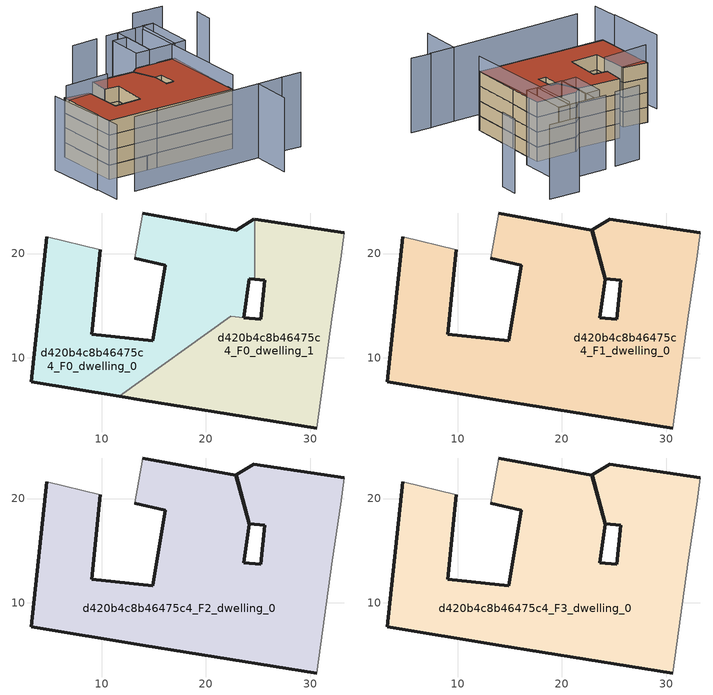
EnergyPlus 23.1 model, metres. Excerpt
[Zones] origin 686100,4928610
d420b4c8b46475c4_F0_dwelling_0
 floor ground (EU_floor_Construction): 23.61,13.87 24.14,17.59 24.66,17.53 24.66,23.29 24.59,23.3 22.9,22.25 13.96,23.89 13.19,19.57 16.08,18.87 14.88,11.62 9.07,12.29 9.89,20.38 4.76,21.63 3.23,7.7 11.68,6.32 22.37,13.98 z0
 wall outside (EU_wall_Construction): 11.68,6.32 3.23,7.7 4.76,21.63 / 9.89,20.38 9.07,12.29 14.88,11.62 16.08,18.87 13.19,19.57 / 13.96,23.89 22.9,22.25 24.59,23.3 / 24.66,17.53 24.14,17.59 23.61,13.87 z0:3; 22.37,13.98,3 22.36,13.98,0 22.36,13.98,3
 wall adiabatic (EU_wall_Construction): 4.76,21.63 9.89,20.38 / 13.19,19.57 13.96,23.89 / 24.59,23.3 24.66,23.29 z0:3
 wall to d420b4c8b46475c4_F0_dwelling_1 (EU_wall_Construction): 24.66,23.29 24.66,17.53 / 23.61,13.87 22.37,13.98 / 22.36,13.98 11.68,6.32 z0:3
 roof outside (EU_roof_Construction): 22.92,22.26 24.17,17.58 24.14,17.59 23.61,13.87 24.13,17.52 22.87,22.25 22.9,22.25 z3
d420b4c8b46475c4_F0_dwelling_1
 floor ground (EU_floor_Construction): 30.63,3.28 32.13,14.06 32.94,19.45 33.28,22.01 24.66,23.29 24.66,17.53 25.63,17.44 25.27,13.72 22.36,13.97 11.68,6.32 13.94,5.96 z0
 wall outside (EU_wall_Construction): 24.66,23.29 33.28,22.01 / 30.63,3.28 13.94,5.96 11.68,6.32 / 23.61,13.87 25.27,13.72 25.63,17.44 24.66,17.53 z0:3; 22.37,13.98,3 22.36,13.97,0 22.37,13.98,0
 wall adiabatic (EU_wall_Construction): 33.28,22.01 32.94,19.45 32.13,14.06 30.63,3.28 z0:3
d420b4c8b46475c4_F1_dwelling_0
 floor to d420b4c8b46475c4_F0_dwelling_0 (EU_floor_Construction): 23.61,13.87 24.13,17.52 22.87,22.25 13.96,23.89 13.19,19.57 16.08,18.87 14.88,11.62 9.07,12.29 9.89,20.38 4.76,21.63 3.23,7.7 11.68,6.32 22.37,13.98 z3; 24.66,17.53 24.66,23.29 24.59,23.3 22.92,22.26 24.17,17.58 z3
 floor to d420b4c8b46475c4_F0_dwelling_1 (EU_floor_Construction): 30.63,3.28 32.13,14.06 32.94,19.45 33.28,22.01 24.66,23.29 24.66,17.53 25.63,17.44 25.27,13.72 22.36,13.97 11.68,6.32 13.94,5.96 z3
 wall outside (EU_wall_Construction): 30.63,3.28 13.94,5.96 3.23,7.7 4.76,21.63 / 9.89,20.38 9.07,12.29 14.88,11.62 16.08,18.87 13.19,19.57 / 13.96,23.89 22.87,22.25 24.13,17.52 23.61,13.87 25.27,13.72 25.63,17.44 24.17,17.58 22.92,22.26 24.59,23.3 33.28,22.01 z3:6
 wall adiabatic (EU_wall_Construction): 4.76,21.63 9.89,20.38 / 13.19,19.57 13.96,23.89 / 33.28,22.01 32.94,19.45 32.13,14.06 30.63,3.28 z3:6
d420b4c8b46475c4_F2_dwelling_0
 floor to d420b4c8b46475c4_F1_dwelling_0 (EU_floor_Construction): 30.63,3.28 32.13,14.06 32.94,19.45 33.28,22.01 24.59,23.3 22.92,22.26 24.17,17.58 25.63,17.44 25.27,13.72 23.61,13.87 24.13,17.52 22.87,22.25 13.96,23.89 13.19,19.57 16.08,18.87 14.88,11.62 9.07,12.29 9.89,20.38 4.76,21.63 3.23,7.7 13.94,5.96 z6
 wall outside (EU_wall_Construction): 30.63,3.28 13.94,5.96 3.23,7.7 4.76,21.63 / 9.89,20.38 9.07,12.29 14.88,11.62 16.08,18.87 13.19,19.57 / 13.96,23.89 22.87,22.25 24.13,17.52 23.61,13.87 25.27,13.72 25.63,17.44 24.17,17.58 22.92,22.26 24.59,23.3 33.28,22.01 z6:9
 wall adiabatic (EU_wall_Construction): 4.76,21.63 9.89,20.38 / 13.19,19.57 13.96,23.89 / 33.28,22.01 32.94,19.45 32.13,14.06 30.63,3.28 z6:9
d420b4c8b46475c4_F3_dwelling_0
 floor to d420b4c8b46475c4_F2_dwelling_0 (EU_floor_Construction): 30.63,3.28 32.13,14.06 32.94,19.45 33.28,22.01 24.59,23.3 22.92,22.26 24.17,17.58 25.63,17.44 25.27,13.72 23.61,13.87 24.13,17.52 22.87,22.25 13.96,23.89 13.19,19.57 16.08,18.87 14.88,11.62 9.07,12.29 9.89,20.38 4.76,21.63 3.23,7.7 13.94,5.96 z9
 wall outside (EU_wall_Construction): 30.63,3.28 13.94,5.96 3.23,7.7 4.76,21.63 / 9.89,20.38 9.07,12.29 14.88,11.62 16.08,18.87 13.19,19.57 / 13.96,23.89 22.87,22.25 24.13,17.52 23.61,13.87 25.27,13.72 25.63,17.44 24.17,17.58 22.92,22.26 24.59,23.3 33.28,22.01 z9:12
 wall adiabatic (EU_wall_Construction): 4.76,21.63 9.89,20.38 / 13.19,19.57 13.96,23.89 / 33.28,22.01 32.94,19.45 32.13,14.06 30.63,3.28 z9:12
 roof outside (EU_roof_Construction): 33.28,22.01 32.94,19.45 32.13,14.06 30.63,3.28 13.94,5.96 3.23,7.7 4.76,21.63 9.89,20.38 9.07,12.29 14.88,11.62 16.08,18.87 13.19,19.57 13.96,23.89 22.87,22.25 24.13,17.52 23.61,13.87 25.27,13.72 25.63,17.44 24.17,17.58 22.92,22.26 24.59,23.3 z12
shading: 3.02,0.45 31.05,-3.29 / -1.56,5.65 -2.12,-0.17 / -0.86,18.01 -1.81,5.55 / 36.42,-3.82 40.68,-4.57 / 29.94,-11.61 31.05,-3.29 / 31.05,-3.29 36.39,-4 / 30.63,3.28 33.57,31.13 / 46.27,26.57 46.86,30.52 / 37,31.88 26.35,33.43 / 44.05,37.04 37.48,38.1 / 13.73,19.52 4,20.32 / 24.06,33.46 18.45,34.12 / 24.58,23.27 25.6,30.73 / 25.6,30.73 28.75,30.3 / 28.75,30.3 27.74,22.84 / 27.74,22.84 24.58,23.27 / 33.28,22.02 34.62,32.35 / 34.62,32.35 37.02,32.04 / 37.02,32.04 35.68,21.7 / 35.68,21.7 33.28,22.02 / 34.61,32.25 33.28,22.02 / 33.28,22.02 27.64,22.75 / 27.64,22.75 28.97,32.99 / 28.97,32.99 34.61,32.25 z0:15
[Building]
EU S2 Campaign: North Axis=0; Terrain=City; Solar Distribution=FullExterior
[Site:Location]
Bologna: Latitude=44.5; Longitude=11.25; Time Zone=1; Elevation=37
[SizingPeriod:WeatherFileDays]
AnnualSizingPeriod: Begin Month=1; Begin Day of Month=1; End Month=12; End Day of Month=31; Day of Week for Start Day=Monday; Use Weather File Daylight Saving Period=No; Use Weather File Rain and Snow Indicators=No
[MATERIAL]
EU_InternalMass_Material: Roughness=MediumRough; Thickness=0.1; Conductivity=1; Density=1800; Specific Heat=900; Thermal Absorptance=0.9; Solar Absorptance=0.7; Visible Absorptance=0.7
[MATERIAL:NOMASS] Roughness=MediumRough; Thermal Absorptance=0.9; Solar Absorptance=0.7; Visible Absorptance=0.7
Name | Thermal Resistance
EU_wall_NoMass | 0.937881
EU_roof_NoMass | 0.548572
EU_floor_NoMass | 0.71348
[CONSTRUCTION]
EU_wall_Construction: EU_wall_NoMass
EU_roof_Construction: EU_roof_NoMass
EU_floor_Construction: EU_floor_NoMass
EU_InternalMass_Construction: EU_InternalMass_Material
[ZONE] Type=1; Multiplier=1; Ceiling Height=autocalculate; Floor Area=autocalculate; Part of Total Floor Area=Yes
Name | Volume
d420b4c8b46475c4_F0_dwelling_0 | 628.503
d420b4c8b46475c4_F1_dwelling_0 | 1252.05
d420b4c8b46475c4_F2_dwelling_0; d420b4c8b46475c4_F3_dwelling_0 | 1252.07
d420b4c8b46475c4_F0_dwelling_1 | 624.272
[INTERNALMASS] Construction=EU_InternalMass_Construction
Name | Zone or ZoneList | Surface Area
d420b4c8b46475c4_F0_dwelling_0_EU_InternalMass | d420b4c8b46475c4_F0_dwelling_0 | 209.501
d420b4c8b46475c4_F0_dwelling_1_EU_InternalMass | d420b4c8b46475c4_F0_dwelling_1 | 208.095
d420b4c8b46475c4_F1_dwelling_0_EU_InternalMass | d420b4c8b46475c4_F1_dwelling_0 | 417.357
d420b4c8b46475c4_F2_dwelling_0_EU_InternalMass | d420b4c8b46475c4_F2_dwelling_0 | 417.357
d420b4c8b46475c4_F3_dwelling_0_EU_InternalMass | d420b4c8b46475c4_F3_dwelling_0 | 417.357
[OTHEREQUIPMENT] Fuel Type=Electricity; Design Level Calculation Method=Watts/Area; Power per Zone Floor Area=1; Fraction Latent=0; Fraction Radiant=0; Fraction Lost=0; Carbon Dioxide Generation Rate=0; EndUse Subcategory=EU_Step8_InternalGains
Name | Zone or ZoneList or Space or SpaceList | Schedule
EU_Step8_InternalGain_d420b4c8b46475c4_F0_dwelling_0_f000 | d420b4c8b46475c4_F0_dwelling_0 | EU_Step8_GainSchedule_d420b4c8b46475c4_F0_dwelling_0_f000
EU_Step8_InternalGain_d420b4c8b46475c4_F0_dwelling_1_f000 | d420b4c8b46475c4_F0_dwelling_1 | EU_Step8_GainSchedule_d420b4c8b46475c4_F0_dwelling_1_f000
EU_Step8_InternalGain_d420b4c8b46475c4_F1_dwelling_0_f000 | d420b4c8b46475c4_F1_dwelling_0 | EU_Step8_GainSchedule_d420b4c8b46475c4_F1_dwelling_0_f000
EU_Step8_InternalGain_d420b4c8b46475c4_F2_dwelling_0_f000 | d420b4c8b46475c4_F2_dwelling_0 | EU_Step8_GainSchedule_d420b4c8b46475c4_F2_dwelling_0_f000
EU_Step8_InternalGain_d420b4c8b46475c4_F3_dwelling_0_f000 | d420b4c8b46475c4_F3_dwelling_0 | EU_Step8_GainSchedule_d420b4c8b46475c4_F3_dwelling_0_f000
[ZONEVENTILATION:DESIGNFLOWRATE] Schedule=EU_AlwaysOn; Design Flow Rate Calculation Method=AirChanges/Hour; Air Changes per Hour=0.687892; Ventilation Type=Natural; Fan Pressure Rise=0; Fan Total Efficiency=1; Constant Term Coefficient=1; Temperature Term Coefficient=0; Velocity Term Coefficient=0; Velocity Squared Term Coefficient=0; Minimum Indoor Temperature=-100; Maximum Indoor Temperature=100; Delta Temperature=-100; Minimum Outdoor Temperature=-100; Maximum Outdoor Temperature=100; Maximum Wind Speed=40
Name | Zone or ZoneList or Space or SpaceList
EU_ConstantAir_d420b4c8b46475c4_F0_dwelling_0 | d420b4c8b46475c4_F0_dwelling_0
EU_ConstantAir_d420b4c8b46475c4_F0_dwelling_1 | d420b4c8b46475c4_F0_dwelling_1
EU_ConstantAir_d420b4c8b46475c4_F1_dwelling_0 | d420b4c8b46475c4_F1_dwelling_0
EU_ConstantAir_d420b4c8b46475c4_F2_dwelling_0 | d420b4c8b46475c4_F2_dwelling_0
EU_ConstantAir_d420b4c8b46475c4_F3_dwelling_0 | d420b4c8b46475c4_F3_dwelling_0
[HVACTEMPLATE:THERMOSTAT] Constant Heating Setpoint=20; Constant Cooling Setpoint=50
EU_HeatOnly_d420b4c8b46475c4_F0_dwelling_0; EU_HeatOnly_d420b4c8b46475c4_F0_dwelling_1; EU_HeatOnly_d420b4c8b46475c4_F1_dwelling_0; EU_HeatOnly_d420b4c8b46475c4_F2_dwelling_0; EU_HeatOnly_d420b4c8b46475c4_F3_dwelling_0
[HVACTEMPLATE:ZONE:IDEALLOADSAIRSYSTEM] System Availability Schedule=EU_AlwaysOn; Maximum Heating Supply Air Temperature=50; Minimum Cooling Supply Air Temperature=13; Maximum Heating Supply Air Humidity Ratio=0.0156; Minimum Cooling Supply Air Humidity Ratio=0.0077; Heating Limit=NoLimit; Cooling Limit=NoLimit; Heating Availability Schedule=EU_AlwaysOn; Cooling Availability Schedule=EU_CoolingOff; Dehumidification Control Type=ConstantSensibleHeatRatio; Cooling Sensible Heat Ratio=0.7; Dehumidification Setpoint=60; Humidification Control Type=None; Humidification Setpoint=30; Outdoor Air Method=None; Outdoor Air Flow Rate per Person=0.00944; Outdoor Air Flow Rate per Zone Floor Area=0; Outdoor Air Flow Rate per Zone=0; Demand Controlled Ventilation Type=None; Outdoor Air Economizer Type=NoEconomizer; Heat Recovery Type=None; Sensible Heat Recovery Effectiveness=0.7; Latent Heat Recovery Effectiveness=0.65
Name | Template Thermostat
d420b4c8b46475c4_F0_dwelling_0 | EU_HeatOnly_d420b4c8b46475c4_F0_dwelling_0
d420b4c8b46475c4_F0_dwelling_1 | EU_HeatOnly_d420b4c8b46475c4_F0_dwelling_1
d420b4c8b46475c4_F1_dwelling_0 | EU_HeatOnly_d420b4c8b46475c4_F1_dwelling_0
d420b4c8b46475c4_F2_dwelling_0 | EU_HeatOnly_d420b4c8b46475c4_F2_dwelling_0
d420b4c8b46475c4_F3_dwelling_0 | EU_HeatOnly_d420b4c8b46475c4_F3_dwelling_0
[SIZING:ZONE] Zone Cooling Design Supply Air Temperature Input Method=SupplyAirTemperature; Zone Cooling Design Supply Air Temperature=13; Zone Heating Design Supply Air Temperature Input Method=SupplyAirTemperature; Zone Heating Design Supply Air Temperature=50; Zone Cooling Design Supply Air Humidity Ratio=0.008; Zone Heating Design Supply Air Humidity Ratio=0.008; Cooling Design Air Flow Method=DesignDay; Cooling Design Air Flow Rate=0; Cooling Minimum Air Flow per Zone Floor Area=0.000762; Cooling Minimum Air Flow=0; Cooling Minimum Air Flow Fraction=0.2; Heating Design Air Flow Method=DesignDay; Heating Design Air Flow Rate=0; Heating Maximum Air Flow per Zone Floor Area=0.002032; Heating Maximum Air Flow=0.141576; Heating Maximum Air Flow Fraction=0.3; Account for Dedicated Outdoor Air System=No; Dedicated Outdoor Air System Control Strategy=NeutralSupplyAir; Dedicated Outdoor Air Low Setpoint Temperature for Design=autosize; Dedicated Outdoor Air High Setpoint Temperature for Design=autosize; Zone Load Sizing Method=Sensible Load Only No Latent Load; Zone Latent Cooling Design Supply Air Humidity Ratio Input Method=HumidityRatioDifference; Zone Cooling Design Supply Air Humidity Ratio Difference=0.005; Zone Latent Heating Design Supply Air Humidity Ratio Input Method=HumidityRatioDifference; Zone Humidification Design Supply Air Humidity Ratio Difference=0.005
d420b4c8b46475c4_F0_dwelling_0; d420b4c8b46475c4_F0_dwelling_1; d420b4c8b46475c4_F1_dwelling_0; d420b4c8b46475c4_F2_dwelling_0; d420b4c8b46475c4_F3_dwelling_0
[SCHEDULE:CONSTANT]
Name | Hourly Value
EU_AlwaysOn | 1
EU_CoolingOff | 0
[SCHEDULE:FILE] Column Number=1; Rows to Skip at Top=0; Number of Hours of Data=8760; Column Separator=Comma; Interpolate to Timestep=No; Minutes per Item=60; Adjust Schedule for Daylight Savings=Yes
Name | File
EU_Step8_GainSchedule_d420b4c8b46475c4_F0_dwelling_0_f000 | ../../schedules/d420b4c8b46475c4/d420b4c8b46475c4_F0_dwelling_0_f000_gain.csv
EU_Step8_GainSchedule_d420b4c8b46475c4_F0_dwelling_1_f000 | ../../schedules/d420b4c8b46475c4/d420b4c8b46475c4_F0_dwelling_1_f000_gain.csv
EU_Step8_GainSchedule_d420b4c8b46475c4_F1_dwelling_0_f000 | ../../schedules/d420b4c8b46475c4/d420b4c8b46475c4_F1_dwelling_0_f000_gain.csv
EU_Step8_GainSchedule_d420b4c8b46475c4_F2_dwelling_0_f000 | ../../schedules/d420b4c8b46475c4/d420b4c8b46475c4_F2_dwelling_0_f000_gain.csv
EU_Step8_GainSchedule_d420b4c8b46475c4_F3_dwelling_0_f000 | ../../schedules/d420b4c8b46475c4/d420b4c8b46475c4_F3_dwelling_0_f000_gain.csv
